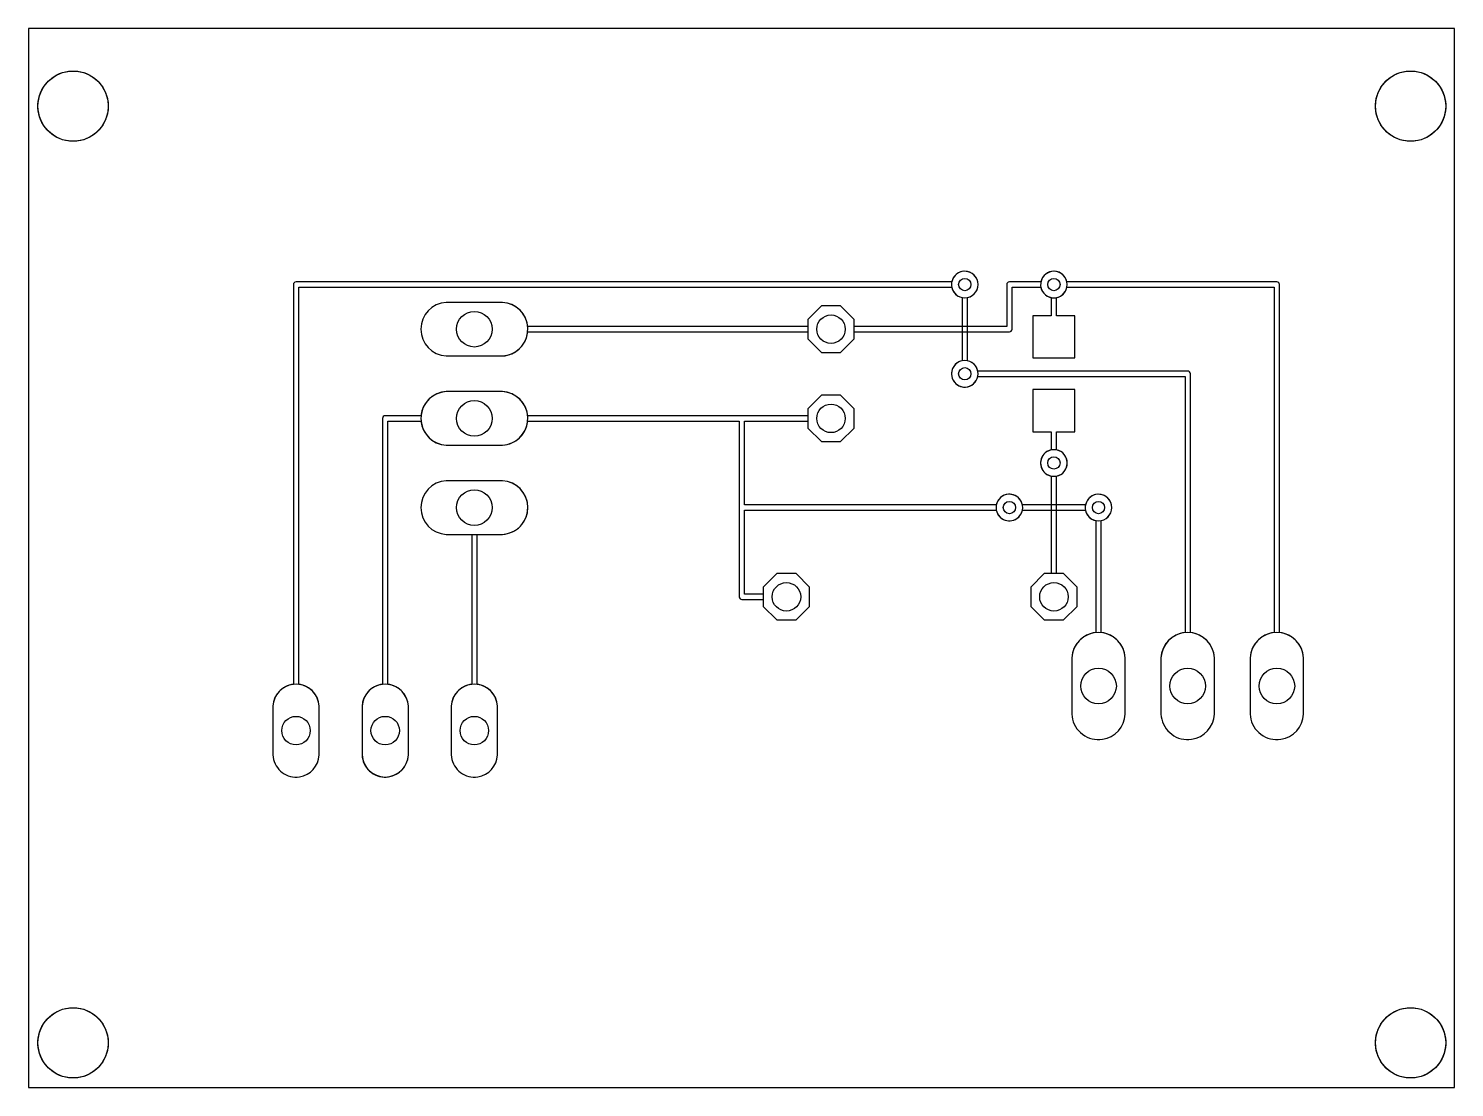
# Model space of a CAD drawing. Header units: millimetres. Extents: x 41.9 to 82.5, y 30.5 to 60.6.
import ezdxf

# ---------------------------------------------------------------- set-up
doc = ezdxf.new("R2010")
doc.units = ezdxf.units.MM

msp = doc.modelspace()

# ---------------------------------------------------------------- linework, layer by layer
at = {"layer": '16_copper'}
for points in [[(49.627, 39.326, 0.357805), (50.19, 39.947), (50.19, 41.333, 0.366753), (49.606, 41.956), (49.606, 53.264), (68.209, 53.264, 0.996924), (68.952, 53.414), (68.939, 53.462, 0.764884), (68.209, 53.416), (49.53, 53.416, 0.414214), (49.454, 53.34), (49.454, 41.956, 0.366753), (48.87, 41.333), (48.87, 39.947), (48.876, 39.883), (48.889, 39.819), (48.907, 39.757), (48.932, 39.697), (48.963, 39.64), (48.999, 39.586), (49.04, 39.536), (49.086, 39.49), (49.136, 39.449), (49.19, 39.412), (49.247, 39.382), (49.307, 39.357), (49.369, 39.338), (49.433, 39.326), (49.498, 39.319), (49.562, 39.319)], [(77.582, 40.393, 0.357806), (78.232, 41.111), (78.232, 42.709, 0.371144), (77.546, 43.43), (77.546, 53.34, 0.414214), (77.47, 53.416), (71.491, 53.416, 0.815538), (70.749, 53.416), (69.85, 53.416, 0.414214), (69.774, 53.34), (69.774, 52.146), (65.43, 52.146), (65.43, 52.344), (65.044, 52.73), (64.496, 52.73), (64.11, 52.344), (64.11, 52.146), (56.13, 52.146, 0.371144), (55.409, 52.832), (53.811, 52.832, 0.95208), (53.811, 51.308), (55.409, 51.308, 0.371144), (56.13, 51.994), (64.11, 51.994), (64.11, 51.796), (64.496, 51.41), (65.044, 51.41), (65.43, 51.796), (65.43, 51.994), (69.85, 51.994, 0.414214), (69.926, 52.07), (69.926, 53.264), (70.749, 53.264, 0.815538), (71.491, 53.264), (77.394, 53.264), (77.394, 43.43, 0.371144), (76.708, 42.709), (76.708, 41.111), (76.715, 41.036), (76.73, 40.963), (76.752, 40.891), (76.78, 40.822), (76.816, 40.756), (76.857, 40.694), (76.905, 40.636), (76.958, 40.583), (77.016, 40.535), (77.078, 40.494), (77.144, 40.458), (77.213, 40.43), (77.285, 40.408), (77.358, 40.393), (77.433, 40.386), (77.507, 40.386)], [(75.042, 40.393, 0.357806), (75.692, 41.111), (75.692, 42.709, 0.371144), (75.006, 43.43), (75.006, 50.8, 0.414214), (74.93, 50.876), (68.951, 50.876, 0.996924), (68.208, 50.726), (68.221, 50.678, 0.764884), (68.951, 50.724), (74.854, 50.724), (74.854, 43.43, 0.371144), (74.168, 42.709), (74.168, 41.111), (74.175, 41.036), (74.19, 40.963), (74.212, 40.891), (74.24, 40.822), (74.276, 40.756), (74.317, 40.694), (74.365, 40.636), (74.418, 40.583), (74.476, 40.535), (74.538, 40.494), (74.604, 40.458), (74.673, 40.43), (74.745, 40.408), (74.818, 40.393), (74.893, 40.386), (74.967, 40.386)], [(62.155, 44.444, 0.392588), (62.23, 44.374), (62.84, 44.374), (62.84, 44.176), (63.226, 43.79), (63.774, 43.79), (64.16, 44.176), (64.16, 44.724), (63.774, 45.11), (63.226, 45.11), (62.84, 44.724), (62.84, 44.526), (62.306, 44.526), (62.306, 46.914), (69.479, 46.914, 0.996924), (70.222, 47.064), (70.209, 47.112, 0.764884), (69.479, 47.066), (62.306, 47.066), (62.306, 49.454), (64.11, 49.454), (64.11, 49.256), (64.496, 48.87), (65.044, 48.87), (65.43, 49.256), (65.43, 49.804), (65.044, 50.19), (64.496, 50.19), (64.11, 49.804), (64.11, 49.606), (56.13, 49.606, 0.371144), (55.409, 50.292), (53.811, 50.292, 0.371144), (53.09, 49.606), (52.07, 49.606, 0.414214), (51.994, 49.53), (51.994, 41.956, 0.366753), (51.41, 41.333), (51.41, 39.947, 0.952079), (52.73, 39.947), (52.73, 41.333, 0.366753), (52.146, 41.956), (52.146, 49.454), (53.09, 49.454, 0.371144), (53.811, 48.768), (55.409, 48.768, 0.371144), (56.13, 49.454), (62.154, 49.454), (62.154, 44.45)], [(54.707, 39.326, 0.357805), (55.27, 39.947), (55.27, 41.333, 0.366753), (54.686, 41.956), (54.686, 46.228), (55.409, 46.228, 0.95208), (55.409, 47.752), (53.811, 47.752, 0.95208), (53.811, 46.228), (54.534, 46.228), (54.534, 41.956, 0.366753), (53.95, 41.333), (53.95, 39.947), (53.956, 39.883), (53.969, 39.819), (53.987, 39.757), (54.012, 39.697), (54.043, 39.64), (54.079, 39.586), (54.12, 39.536), (54.166, 39.49), (54.216, 39.449), (54.27, 39.412), (54.327, 39.382), (54.387, 39.357), (54.449, 39.338), (54.513, 39.326), (54.578, 39.319), (54.642, 39.319)], [(72.502, 40.393, 0.357806), (73.152, 41.111), (73.152, 42.709, 0.371144), (72.466, 43.43), (72.466, 46.619, 0.996924), (72.316, 47.362), (72.268, 47.349, 0.764884), (72.314, 46.619), (72.314, 43.43, 0.371144), (71.628, 42.709), (71.628, 41.111), (71.635, 41.036), (71.65, 40.963), (71.672, 40.891), (71.7, 40.822), (71.736, 40.756), (71.777, 40.694), (71.825, 40.636), (71.878, 40.583), (71.936, 40.535), (71.998, 40.494), (72.064, 40.458), (72.133, 40.43), (72.205, 40.408), (72.278, 40.393), (72.353, 40.386), (72.427, 40.386)]]:
    msp.add_lwpolyline(points, format="xyb", close=True, dxfattribs=at)
for points in [[(71.194, 47.888), (71.242, 47.901), (71.288, 47.92), (71.331, 47.945), (71.37, 47.975), (71.405, 48.01), (71.435, 48.049), (71.46, 48.092), (71.479, 48.138), (71.492, 48.186), (71.498, 48.235), (71.498, 48.285), (71.492, 48.334), (71.479, 48.382), (71.46, 48.428), (71.435, 48.471), (71.405, 48.51), (71.37, 48.545), (71.331, 48.575), (71.288, 48.6), (71.242, 48.619), (71.194, 48.632), (71.145, 48.638), (71.095, 48.638), (71.046, 48.632), (70.998, 48.619), (70.952, 48.6), (70.909, 48.575), (70.87, 48.545), (70.835, 48.51), (70.805, 48.471), (70.78, 48.428), (70.761, 48.382), (70.748, 48.334), (70.742, 48.285), (70.742, 48.235), (70.748, 48.186), (70.761, 48.138), (70.78, 48.092), (70.805, 48.049), (70.835, 48.01), (70.87, 47.975), (70.909, 47.945), (70.952, 47.92), (70.998, 47.901), (71.046, 47.888), (71.095, 47.882), (71.145, 47.882)], [(71.78, 44.176), (71.78, 44.724), (71.394, 45.11), (70.846, 45.11), (70.46, 44.724), (70.46, 44.176), (70.846, 43.79), (71.394, 43.79)]]:
    msp.add_lwpolyline(points, close=True, dxfattribs=at)
at = {"layer": '1_copper'}
for points in [[(68.654, 50.428, 0.818106), (68.656, 51.171), (68.656, 52.969, 0.996924), (68.506, 53.712), (68.458, 53.699, 0.764884), (68.504, 52.969), (68.504, 51.171), (68.458, 51.159), (68.412, 51.14), (68.369, 51.115), (68.33, 51.085), (68.295, 51.05), (68.265, 51.011), (68.24, 50.968), (68.221, 50.922), (68.208, 50.874), (68.202, 50.825), (68.202, 50.775), (68.208, 50.726), (68.221, 50.678), (68.24, 50.632), (68.265, 50.589), (68.295, 50.55), (68.33, 50.515), (68.369, 50.485), (68.412, 50.46), (68.458, 50.441), (68.506, 50.428), (68.555, 50.422), (68.605, 50.422)], [(71.72, 52.45), (71.196, 52.45), (71.196, 52.969, 0.996924), (71.046, 53.712), (70.998, 53.699, 0.764884), (71.044, 52.969), (71.044, 52.45), (70.52, 52.45), (70.52, 51.25), (71.72, 51.25)], [(55.484, 51.315, 0.906347), (55.409, 52.832), (53.811, 52.832, 0.95208), (53.811, 51.308), (55.409, 51.308)], [(55.484, 48.775, 0.906347), (55.409, 50.292), (53.811, 50.292, 0.95208), (53.811, 48.768), (55.409, 48.768)], [(71.78, 44.176), (71.78, 44.724), (71.394, 45.11), (71.196, 45.11), (71.196, 47.889, 0.815538), (71.196, 48.631), (71.196, 49.15), (71.72, 49.15), (71.72, 50.35), (70.52, 50.35), (70.52, 49.15), (71.044, 49.15), (71.044, 48.631, 0.815538), (71.044, 47.889), (71.044, 45.11), (70.846, 45.11), (70.46, 44.724), (70.46, 44.176), (70.846, 43.79), (71.394, 43.79)], [(55.484, 46.235, 0.906347), (55.409, 47.752), (53.811, 47.752, 0.95208), (53.811, 46.228), (55.409, 46.228)], [(69.924, 46.618, 0.301666), (70.221, 46.914), (72.019, 46.914, 0.996924), (72.762, 47.064), (72.749, 47.112, 0.764884), (72.019, 47.066), (70.221, 47.066), (70.209, 47.112), (70.19, 47.158), (70.165, 47.201), (70.135, 47.24), (70.1, 47.275), (70.061, 47.305), (70.018, 47.33), (69.972, 47.349), (69.924, 47.362), (69.875, 47.368), (69.825, 47.368), (69.776, 47.362), (69.728, 47.349), (69.682, 47.33), (69.639, 47.305), (69.6, 47.275), (69.565, 47.24), (69.535, 47.201), (69.51, 47.158), (69.491, 47.112), (69.478, 47.064), (69.472, 47.015), (69.472, 46.965), (69.478, 46.916), (69.491, 46.868), (69.51, 46.822), (69.535, 46.779), (69.565, 46.74), (69.6, 46.705), (69.639, 46.675), (69.682, 46.65), (69.728, 46.631), (69.776, 46.618), (69.825, 46.612), (69.875, 46.612)], [(72.502, 40.393, 0.357806), (73.152, 41.111), (73.152, 42.709, 0.95208), (71.628, 42.709), (71.628, 41.111), (71.635, 41.036), (71.65, 40.963), (71.672, 40.891), (71.7, 40.822), (71.736, 40.756), (71.777, 40.694), (71.825, 40.636), (71.878, 40.583), (71.936, 40.535), (71.998, 40.494), (72.064, 40.458), (72.133, 40.43), (72.205, 40.408), (72.278, 40.393), (72.353, 40.386), (72.427, 40.386)], [(75.042, 40.393, 0.357806), (75.692, 41.111), (75.692, 42.709, 0.95208), (74.168, 42.709), (74.168, 41.111), (74.175, 41.036), (74.19, 40.963), (74.212, 40.891), (74.24, 40.822), (74.276, 40.756), (74.317, 40.694), (74.365, 40.636), (74.418, 40.583), (74.476, 40.535), (74.538, 40.494), (74.604, 40.458), (74.673, 40.43), (74.745, 40.408), (74.818, 40.393), (74.893, 40.386), (74.967, 40.386)], [(77.582, 40.393, 0.357806), (78.232, 41.111), (78.232, 42.709, 0.95208), (76.708, 42.709), (76.708, 41.111), (76.715, 41.036), (76.73, 40.963), (76.752, 40.891), (76.78, 40.822), (76.816, 40.756), (76.857, 40.694), (76.905, 40.636), (76.958, 40.583), (77.016, 40.535), (77.078, 40.494), (77.144, 40.458), (77.213, 40.43), (77.285, 40.408), (77.358, 40.393), (77.433, 40.386), (77.507, 40.386)], [(49.627, 39.326, 0.357805), (50.19, 39.947), (50.19, 41.333, 0.952079), (48.87, 41.333), (48.87, 39.947), (48.876, 39.883), (48.889, 39.819), (48.907, 39.757), (48.932, 39.697), (48.963, 39.64), (48.999, 39.586), (49.04, 39.536), (49.086, 39.49), (49.136, 39.449), (49.19, 39.412), (49.247, 39.382), (49.307, 39.357), (49.369, 39.338), (49.433, 39.326), (49.498, 39.319), (49.562, 39.319)], [(52.167, 39.326, 0.357805), (52.73, 39.947), (52.73, 41.333, 0.952079), (51.41, 41.333), (51.41, 39.947), (51.416, 39.883), (51.429, 39.819), (51.447, 39.757), (51.472, 39.697), (51.503, 39.64), (51.539, 39.586), (51.58, 39.536), (51.626, 39.49), (51.676, 39.449), (51.73, 39.412), (51.787, 39.382), (51.847, 39.357), (51.909, 39.338), (51.973, 39.326), (52.038, 39.319), (52.102, 39.319)], [(54.707, 39.326, 0.357805), (55.27, 39.947), (55.27, 41.333, 0.952079), (53.95, 41.333), (53.95, 39.947), (53.956, 39.883), (53.969, 39.819), (53.987, 39.757), (54.012, 39.697), (54.043, 39.64), (54.079, 39.586), (54.12, 39.536), (54.166, 39.49), (54.216, 39.449), (54.27, 39.412), (54.327, 39.382), (54.387, 39.357), (54.449, 39.338), (54.513, 39.326), (54.578, 39.319), (54.642, 39.319)]]:
    msp.add_lwpolyline(points, format="xyb", close=True, dxfattribs=at)
for points in [[(65.43, 51.796), (65.43, 52.344), (65.044, 52.73), (64.496, 52.73), (64.11, 52.344), (64.11, 51.796), (64.496, 51.41), (65.044, 51.41)], [(65.43, 49.256), (65.43, 49.804), (65.044, 50.19), (64.496, 50.19), (64.11, 49.804), (64.11, 49.256), (64.496, 48.87), (65.044, 48.87)], [(64.16, 44.176), (64.16, 44.724), (63.774, 45.11), (63.226, 45.11), (62.84, 44.724), (62.84, 44.176), (63.226, 43.79), (63.774, 43.79)]]:
    msp.add_lwpolyline(points, close=True, dxfattribs=at)
at = {"layer": 'drills_NPTH'}
for centre in [(43.18, 58.42), (81.28, 58.42), (43.18, 31.75), (81.28, 31.75)]:
    msp.add_circle(centre, 1, dxfattribs=at)
at = {"layer": 'drills_PTH'}
for centre, radius in [((54.61, 52.07), 0.508), ((64.77, 52.07), 0.406), ((54.61, 49.53), 0.508), ((64.77, 49.53), 0.406), ((54.61, 46.99), 0.508), ((63.5, 44.45), 0.406), ((71.12, 44.45), 0.406), ((72.39, 41.91), 0.508), ((74.93, 41.91), 0.508), ((77.47, 41.91), 0.508), ((49.53, 40.64), 0.406), ((52.07, 40.64), 0.406), ((54.61, 40.64), 0.406)]:
    msp.add_circle(centre, radius, dxfattribs=at)
at = {"layer": 'drills_via_1_16'}
for centre in [(68.58, 53.34), (71.12, 53.34), (68.58, 50.8), (71.12, 48.26), (69.85, 46.99), (72.39, 46.99)]:
    msp.add_circle(centre, 0.175, dxfattribs=at)
at = {"layer": 'holes'}
for points in [[(44.18, 58.376), (44.172, 58.289), (44.157, 58.203), (44.135, 58.119), (44.105, 58.037), (44.068, 57.958), (44.024, 57.882), (43.974, 57.811), (43.918, 57.744), (43.856, 57.682), (43.789, 57.626), (43.718, 57.576), (43.642, 57.532), (43.563, 57.495), (43.481, 57.465), (43.397, 57.443), (43.311, 57.428), (43.224, 57.42), (43.136, 57.42), (43.049, 57.428), (42.963, 57.443), (42.879, 57.465), (42.797, 57.495), (42.718, 57.532), (42.642, 57.576), (42.571, 57.626), (42.504, 57.682), (42.442, 57.744), (42.386, 57.811), (42.336, 57.882), (42.292, 57.958), (42.255, 58.037), (42.225, 58.119), (42.203, 58.203), (42.188, 58.289), (42.18, 58.376), (42.18, 58.464), (42.188, 58.551), (42.203, 58.637), (42.225, 58.721), (42.255, 58.803), (42.292, 58.882), (42.336, 58.958), (42.386, 59.029), (42.442, 59.096), (42.504, 59.158), (42.571, 59.214), (42.642, 59.264), (42.718, 59.308), (42.797, 59.345), (42.879, 59.375), (42.963, 59.397), (43.049, 59.412), (43.136, 59.42), (43.224, 59.42), (43.311, 59.412), (43.397, 59.397), (43.481, 59.375), (43.563, 59.345), (43.642, 59.308), (43.718, 59.264), (43.789, 59.214), (43.856, 59.158), (43.918, 59.096), (43.974, 59.029), (44.024, 58.958), (44.068, 58.882), (44.105, 58.803), (44.135, 58.721), (44.157, 58.637), (44.172, 58.551), (44.18, 58.464), (44.18, 58.376)], [(82.28, 58.376), (82.272, 58.289), (82.257, 58.203), (82.235, 58.119), (82.205, 58.037), (82.168, 57.958), (82.124, 57.882), (82.074, 57.811), (82.018, 57.744), (81.956, 57.682), (81.889, 57.626), (81.818, 57.576), (81.742, 57.532), (81.663, 57.495), (81.581, 57.465), (81.497, 57.443), (81.411, 57.428), (81.324, 57.42), (81.236, 57.42), (81.149, 57.428), (81.063, 57.443), (80.979, 57.465), (80.897, 57.495), (80.818, 57.532), (80.742, 57.576), (80.671, 57.626), (80.604, 57.682), (80.542, 57.744), (80.486, 57.811), (80.436, 57.882), (80.392, 57.958), (80.355, 58.037), (80.325, 58.119), (80.303, 58.203), (80.288, 58.289), (80.28, 58.376), (80.28, 58.464), (80.288, 58.551), (80.303, 58.637), (80.325, 58.721), (80.355, 58.803), (80.392, 58.882), (80.436, 58.958), (80.486, 59.029), (80.542, 59.096), (80.604, 59.158), (80.671, 59.214), (80.742, 59.264), (80.818, 59.308), (80.897, 59.345), (80.979, 59.375), (81.063, 59.397), (81.149, 59.412), (81.236, 59.42), (81.324, 59.42), (81.411, 59.412), (81.497, 59.397), (81.581, 59.375), (81.663, 59.345), (81.742, 59.308), (81.818, 59.264), (81.889, 59.214), (81.956, 59.158), (82.018, 59.096), (82.074, 59.029), (82.124, 58.958), (82.168, 58.882), (82.205, 58.803), (82.235, 58.721), (82.257, 58.637), (82.272, 58.551), (82.28, 58.464), (82.28, 58.376)], [(44.18, 31.706), (44.172, 31.619), (44.157, 31.533), (44.135, 31.449), (44.105, 31.367), (44.068, 31.288), (44.024, 31.212), (43.974, 31.141), (43.918, 31.074), (43.856, 31.012), (43.789, 30.956), (43.718, 30.906), (43.642, 30.862), (43.563, 30.825), (43.481, 30.795), (43.397, 30.773), (43.311, 30.758), (43.224, 30.75), (43.136, 30.75), (43.049, 30.758), (42.963, 30.773), (42.879, 30.795), (42.797, 30.825), (42.718, 30.862), (42.642, 30.906), (42.571, 30.956), (42.504, 31.012), (42.442, 31.074), (42.386, 31.141), (42.336, 31.212), (42.292, 31.288), (42.255, 31.367), (42.225, 31.449), (42.203, 31.533), (42.188, 31.619), (42.18, 31.706), (42.18, 31.794), (42.188, 31.881), (42.203, 31.967), (42.225, 32.051), (42.255, 32.133), (42.292, 32.212), (42.336, 32.288), (42.386, 32.359), (42.442, 32.426), (42.504, 32.488), (42.571, 32.544), (42.642, 32.594), (42.718, 32.638), (42.797, 32.675), (42.879, 32.705), (42.963, 32.727), (43.049, 32.742), (43.136, 32.75), (43.224, 32.75), (43.311, 32.742), (43.397, 32.727), (43.481, 32.705), (43.563, 32.675), (43.642, 32.638), (43.718, 32.594), (43.789, 32.544), (43.856, 32.488), (43.918, 32.426), (43.974, 32.359), (44.024, 32.288), (44.068, 32.212), (44.105, 32.133), (44.135, 32.051), (44.157, 31.967), (44.172, 31.881), (44.18, 31.794), (44.18, 31.706)], [(82.28, 31.706), (82.272, 31.619), (82.257, 31.533), (82.235, 31.449), (82.205, 31.367), (82.168, 31.288), (82.124, 31.212), (82.074, 31.141), (82.018, 31.074), (81.956, 31.012), (81.889, 30.956), (81.818, 30.906), (81.742, 30.862), (81.663, 30.825), (81.581, 30.795), (81.497, 30.773), (81.411, 30.758), (81.324, 30.75), (81.236, 30.75), (81.149, 30.758), (81.063, 30.773), (80.979, 30.795), (80.897, 30.825), (80.818, 30.862), (80.742, 30.906), (80.671, 30.956), (80.604, 31.012), (80.542, 31.074), (80.486, 31.141), (80.436, 31.212), (80.392, 31.288), (80.355, 31.367), (80.325, 31.449), (80.303, 31.533), (80.288, 31.619), (80.28, 31.706), (80.28, 31.794), (80.288, 31.881), (80.303, 31.967), (80.325, 32.051), (80.355, 32.133), (80.392, 32.212), (80.436, 32.288), (80.486, 32.359), (80.542, 32.426), (80.604, 32.488), (80.671, 32.544), (80.742, 32.594), (80.818, 32.638), (80.897, 32.675), (80.979, 32.705), (81.063, 32.727), (81.149, 32.742), (81.236, 32.75), (81.324, 32.75), (81.411, 32.742), (81.497, 32.727), (81.581, 32.705), (81.663, 32.675), (81.742, 32.638), (81.818, 32.594), (81.889, 32.544), (81.956, 32.488), (82.018, 32.426), (82.074, 32.359), (82.124, 32.288), (82.168, 32.212), (82.205, 32.133), (82.235, 32.051), (82.257, 31.967), (82.272, 31.881), (82.28, 31.794), (82.28, 31.706)]]:
    msp.add_lwpolyline(points, close=True, dxfattribs=at)
at = {"layer": 'outline'}
msp.add_lwpolyline([(41.91, 30.48), (82.53, 30.48), (82.53, 60.63), (41.91, 60.63), (41.91, 30.48)], close=True, dxfattribs=at)

doc.saveas('drawing.dxf')
